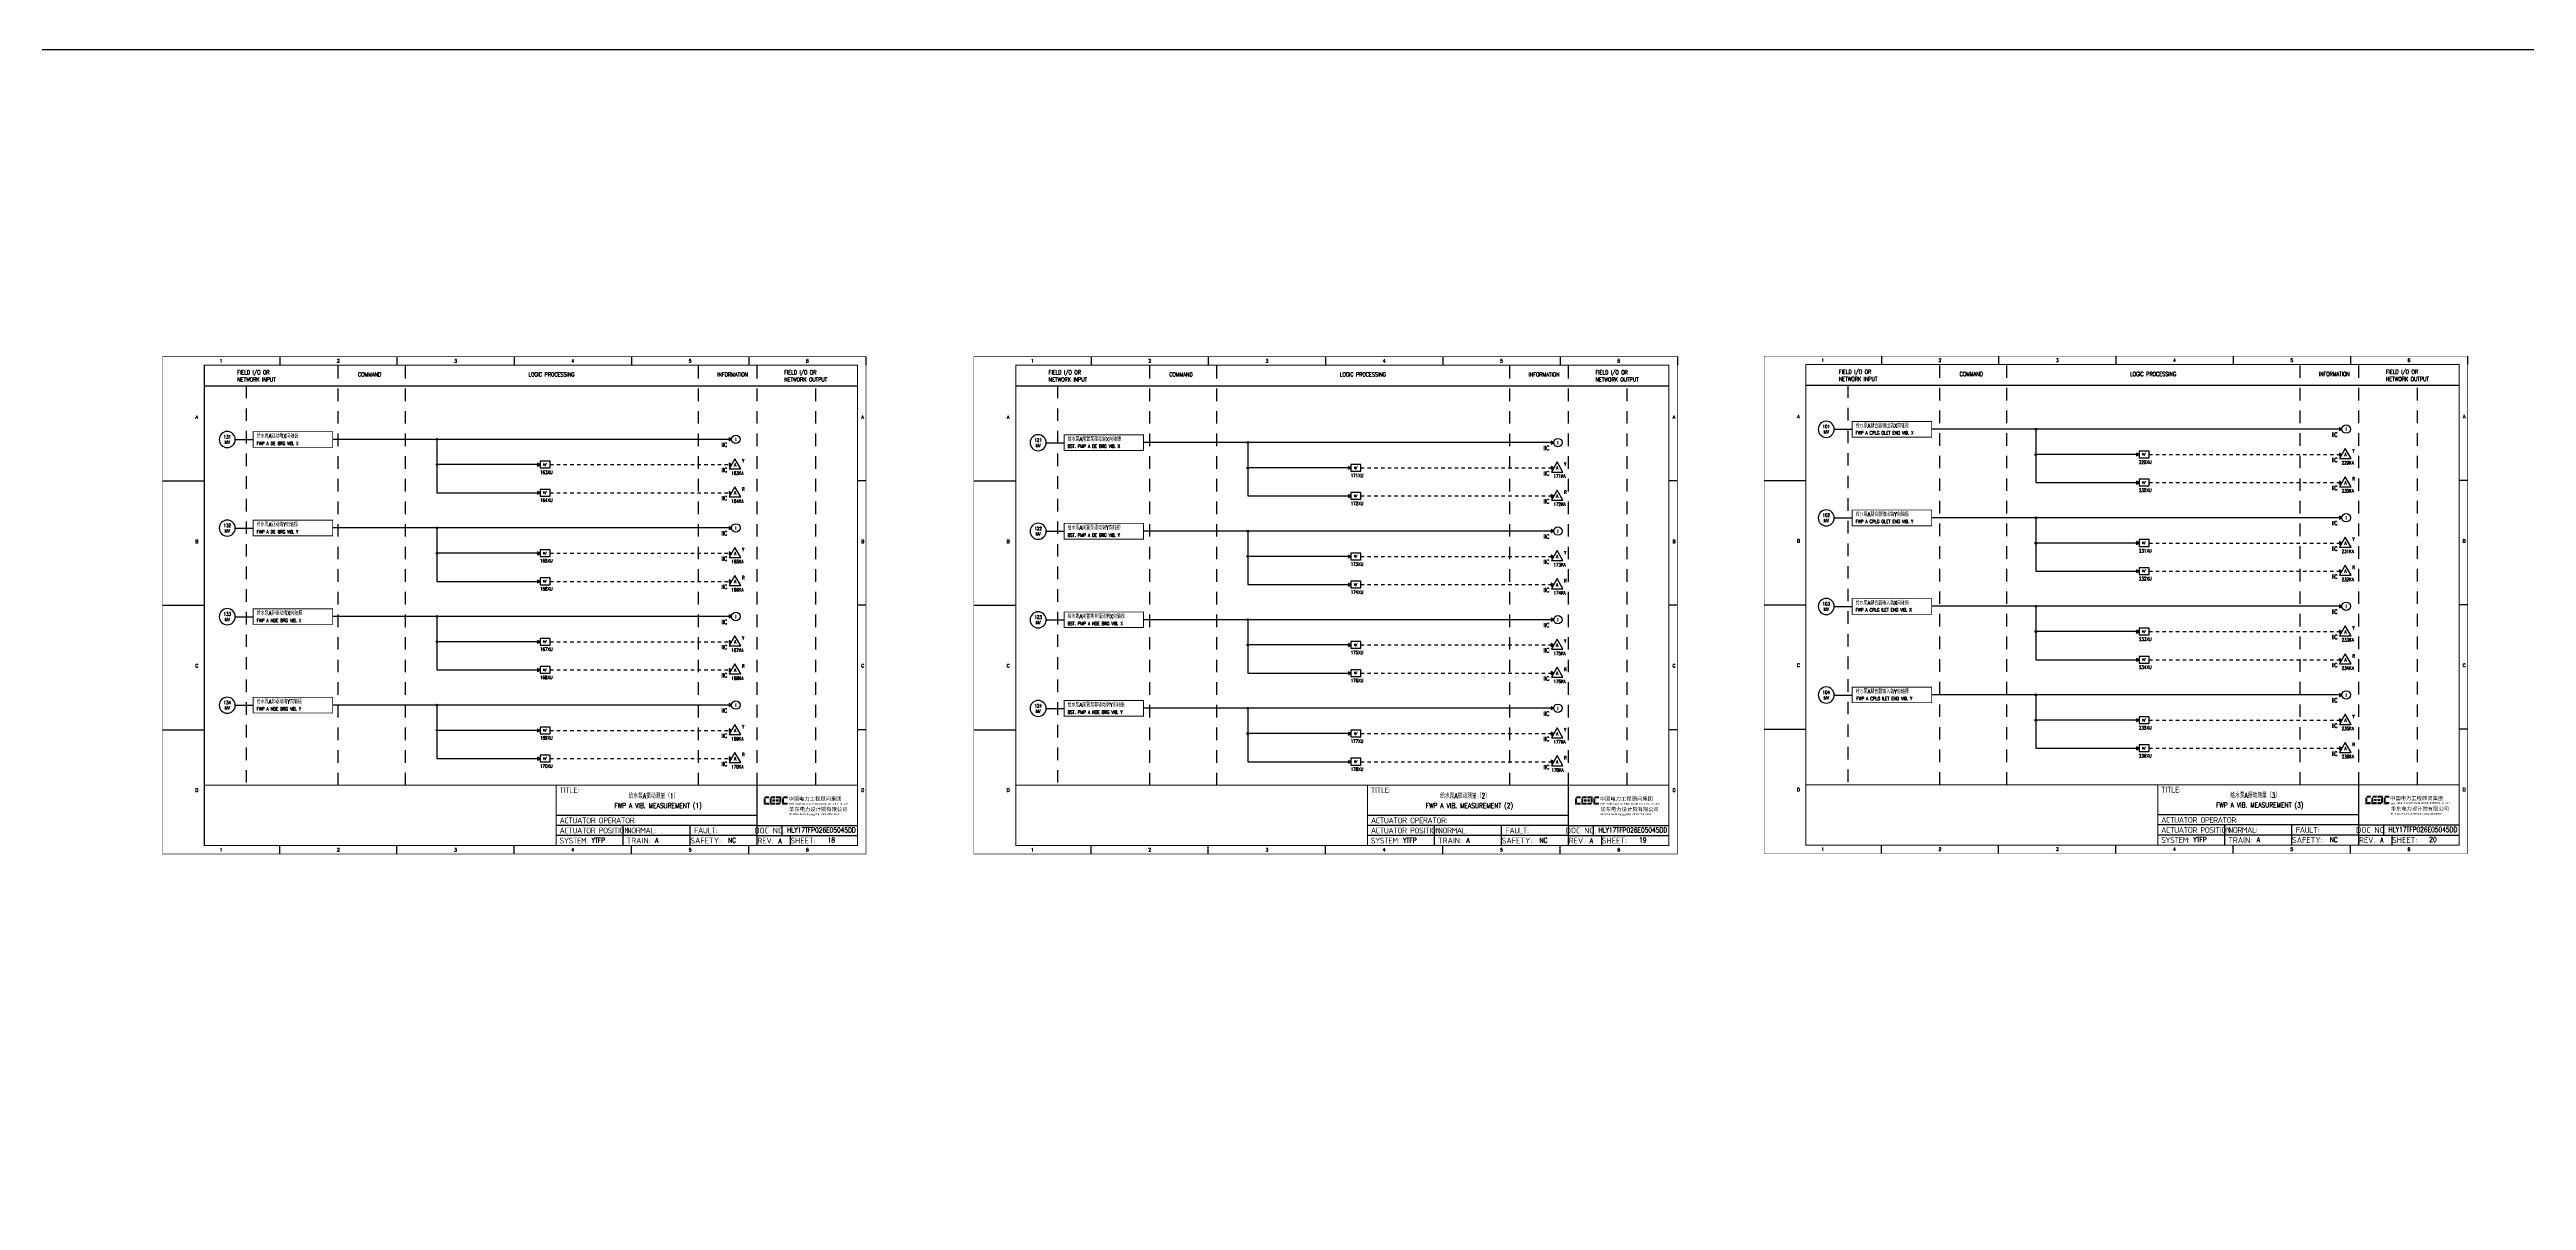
# Model space of a CAD drawing. Header units: millimetres. Extents: x 38833 to 52469, y 29493 to 32647.
# Drawn here: x 45500 to 46979, y 31959 to 32647 of the extents above; entities that cross this region are included whole.
import ezdxf
from ezdxf.enums import TextEntityAlignment as Align

# ---------------------------------------------------------------- set-up
doc = ezdxf.new("R2010")
doc.units = ezdxf.units.MM
for name, pattern in [('D2', [6, 2, -2, 2]), ('DASHED', [0.75, 0.5, -0.25]), ('JIS_02_0.7', [1.35, 0.75, -0.6])]:
    doc.linetypes.add(name, pattern=pattern)
for name, color, linetype in [('BORDER', 1, 'Continuous'), ('INSTRUMENT', 4, 'Continuous'), ('MLINE', 6, 'Continuous'), ('TITLE', 1, 'Continuous'), ('TK', 7, 'Continuous'), ('图框_外框线', 7, 'Continuous'), ('图框_标题栏文字', 6, 'Continuous')]:
    doc.layers.add(name, color=color, linetype=linetype)
doc.styles.add('DANIEL', font='COMPLEX', dxfattribs={"width": 0.7, "bigfont": 'GVFS'})
doc.styles.add('ecepdi', font='simhei.ttf', dxfattribs={"width": 0.9})
doc.styles.get("Standard").update_dxf_attribs({"font": 'romans.shx', "width": 0.7, "bigfont": 'hztxta.shx'})
doc.styles.add('工程字', font='gbenor.shx', dxfattribs={"bigfont": 'gbcbig.shx'})

# ---------------------------------------------------------------- blocks, each defined once
blk = doc.blocks.new('INS00')
at = {"layer": 'INSTRUMENT', "color": 0}
blk.add_lwpolyline([(6, 0, 1), (-6, 0, 1)], format="xyb", close=True, dxfattribs=at)
at = {"layer": 'INSTRUMENT', "flags": 1}
for tag, p in [('INSNAM', (0, 9)), ('INSDGN', (0, -9)), ('INSSUP', (0, -15)), ('INSMAN', (0, -18)), ('INSTYP', (0, -12)), ('INSREM', (0, -21))]:
    blk.add_attdef(tag, text='', height=3, dxfattribs=at).set_placement(p, align=Align.TOP_CENTER)
at = {"layer": 'INSTRUMENT', "width": 0.7}
for tag, p in [('INSIDE', (0, 2)), ('INSSYS', (0, -2))]:
    blk.add_attdef(tag, text='', height=2.5, dxfattribs=at).set_placement(p, align=Align.MIDDLE)
for tag, p in [('INSHH', (6, 3.5)), ('INSL', (6, -3)), ('INSLL', (6, -6))]:
    blk.add_attdef(tag, p, '', height=2.5, dxfattribs=at)
at = {"layer": 'INSTRUMENT', "linetype": 'DASHED', "width": 0.7}
blk.add_attdef('INSH', (6, 0.5), '', height=2.5, dxfattribs=at)
blk = doc.blocks.new('大于')
at = {"layer": 'BORDER'}
blk.add_hatch(color=256, dxfattribs=at).paths.add_polyline_path([(2179, 3748.5), (2177.5, 3749.3), (2177.5, 3747.6)])
for p, q in [((2177, 3748.5), (2179, 3748.5)), ((2185, 3748.5), (2187, 3748.5))]:
    blk.add_line(p, q, dxfattribs=at)
for points in [[(2179, 3748.5), (2177.5, 3749.3), (2177.5, 3747.6)], [(2185, 3750.5), (2179, 3750.5), (2179, 3746.5), (2185, 3746.5)]]:
    blk.add_lwpolyline(points, close=True, dxfattribs=at)
at = {"layer": 'BORDER', "style": 'DANIEL', "width": 0.8}
blk.add_text('H/', height=1.2, dxfattribs=at).set_placement((2181.9, 3748.5), align=Align.MIDDLE)
blk = doc.blocks.new('A$C1E0003F3')
h = blk.add_hatch(color=152)
edge = h.paths.add_edge_path()
edge.add_ellipse((5.2, 4.4), major_axis=(0, 0.211), ratio=0.769231, start_angle=-90, end_angle=0)
edge.add_line((5.2, 4.6), (3.2, 4.6))
edge.add_line((3.2, 4.6), (2.1, 3.4))
edge.add_line((2.1, 3.4), (5.3, 3.4))
edge.add_line((5.3, 3.4), (5.3, 4.4))
h.paths.add_polyline_path([(3.2, 3.2), (2.1, 3.2), (2.1, -0.4), (3.2, 0.9)])
edge = h.paths.add_edge_path()
edge.add_line((5.3, 0.8), (3.3, 0.8))
edge.add_line((3.3, 0.8), (2.1, -0.5))
edge.add_line((2.1, -0.5), (5.2, -0.5))
edge.add_ellipse((5.2, -0.3), major_axis=(0, 0.211), ratio=0.769231, start_angle=180, end_angle=270)
edge.add_line((5.3, -0.3), (5.3, 0.8))
h = blk.add_hatch(color=152)
edge = h.paths.add_edge_path()
edge.add_ellipse((8.8, 4.4), major_axis=(0, 0.211), ratio=0.769231, start_angle=-90, end_angle=0)
edge.add_line((8.8, 4.6), (6.8, 4.6))
edge.add_line((6.8, 4.6), (5.7, 3.4))
edge.add_line((5.7, 3.4), (8.9, 3.4))
edge.add_line((8.9, 3.4), (8.9, 4.4))
h.paths.add_polyline_path([(6.8, 3.2), (5.7, 3.2), (5.7, -0.4), (6.8, 0.9)])
edge = h.paths.add_edge_path()
edge.add_ellipse((8.8, 2.5), major_axis=(0, 0.211), ratio=0.769231, start_angle=-90, end_angle=0)
edge.add_line((8.8, 2.7), (7.2, 2.7))
edge.add_line((7.2, 2.7), (7.2, 1.4))
edge.add_line((7.2, 1.4), (8.8, 1.4))
edge.add_ellipse((8.8, 1.7), major_axis=(0, 0.211), ratio=0.769231, start_angle=180, end_angle=270)
edge.add_line((8.9, 1.7), (8.9, 2.5))
edge = h.paths.add_edge_path()
edge.add_line((8.9, 0.8), (6.9, 0.8))
edge.add_line((6.9, 0.8), (5.7, -0.5))
edge.add_line((5.7, -0.5), (8.8, -0.5))
edge.add_ellipse((8.8, -0.3), major_axis=(0, 0.211), ratio=0.769231, start_angle=180, end_angle=270)
edge.add_line((8.9, -0.3), (8.9, 0.8))
h = blk.add_hatch(color=1)
edge = h.paths.add_edge_path()
edge.add_line((12.5, 4.6), (9.5, 4.6))
edge.add_ellipse((9.5, 4.4), major_axis=(0, 0.211), ratio=0.769231, start_angle=0, end_angle=90)
edge.add_line((9.3, 4.4), (9.3, 3.4))
edge.add_line((9.3, 3.4), (11.3, 3.4))
edge.add_line((11.3, 3.4), (12.5, 4.6))
h.paths.add_polyline_path([(12.6, 4.6), (11.4, 3.2), (11.4, 0.9), (12.6, 0.9)])
edge = h.paths.add_edge_path()
edge.add_line((11, 2.7), (9.5, 2.7))
edge.add_ellipse((9.5, 2.5), major_axis=(0, 0.211), ratio=0.769231, start_angle=0, end_angle=90)
edge.add_line((9.3, 2.5), (9.3, 1.7))
edge.add_ellipse((9.5, 1.7), major_axis=(0, 0.211), ratio=0.769231, start_angle=90, end_angle=180)
edge.add_line((9.5, 1.4), (11, 1.4))
edge.add_line((11, 1.4), (11, 2.7))
h = blk.add_hatch(color=1)
edge = h.paths.add_edge_path()
edge.add_line((12.6, 0.8), (9.3, 0.8))
edge.add_line((9.3, 0.8), (9.3, -0.3))
edge.add_ellipse((9.5, -0.3), major_axis=(0, 0.211), ratio=0.769231, start_angle=90, end_angle=180)
edge.add_line((9.5, -0.5), (11.4, -0.5))
edge.add_line((11.4, -0.5), (12.6, 0.8))
h = blk.add_hatch(color=152)
edge = h.paths.add_edge_path()
edge.add_ellipse((16.1, 4.4), major_axis=(0, 0.211), ratio=0.769231, start_angle=-90, end_angle=0)
edge.add_line((16.1, 4.6), (14.1, 4.6))
edge.add_line((14.1, 4.6), (13, 3.4))
edge.add_line((13, 3.4), (16.3, 3.4))
edge.add_line((16.3, 3.4), (16.3, 4.4))
h.paths.add_polyline_path([(14.1, 3.2), (13, 3.2), (13, -0.4), (14.1, 0.9)])
edge = h.paths.add_edge_path()
edge.add_line((16.3, 0.8), (14.2, 0.8))
edge.add_line((14.2, 0.8), (13, -0.5))
edge.add_line((13, -0.5), (16, -0.5))
edge.add_ellipse((16, -0.1), major_axis=(0, 0.316), ratio=0.769231, start_angle=180, end_angle=270)
edge.add_line((16.3, -0.1), (16.3, 0.8))
at = {"layer": 'TITLE', "color": 7, "style": 'ecepdi'}
for s, p in [('中', (16.9, 1.9)), ('国', (20.1, 2)), ('电', (23.2, 2)), ('力', (26.4, 2)), ('工', (29.5, 1.9)), ('程', (32.7, 2)), ('顾', (35.9, 2)), ('问', (39.1, 1.9)), ('集', (42.3, 2)), ('团', (45.4, 2)), ('华', (17.2, -4.3)), ('东', (20.4, -4.3)), ('电', (23.6, -4.3)), ('力', (26.7, -4.3)), ('设', (29.9, -4.3)), ('计', (33.1, -4.3)), ('院', (36.3, -4.3)), ('有', (39.4, -4.3)), ('限', (42.6, -4.3)), ('公', (45.8, -4.4)), ('司', (48.9, -4.3))]:
    blk.add_text(s, height=2.2, dxfattribs=at).set_placement(p)
at = {"layer": 'TITLE', "color": 7, "style": 'ecepdi', "width": 0.975}
for s, p in [('E', (17.6, 0)), ('A', (18.3, 0)), ('S', (19, 0)), ('T', (19.7, 0)), ('C', (21.1, 0.1)), ('H', (21.8, 0.1)), ('I', (22.5, 0.1)), ('N', (23.2, 0.1)), ('A', (23.9, 0.1)), ('E', (25.4, 0.1)), ('L', (26.1, 0.1)), ('E', (26.8, 0.1)), ('C', (27.5, 0.1)), ('T', (28.2, 0.1)), ('R', (28.9, 0.1)), ('I', (29.6, 0.1)), ('C', (30.3, 0.1)), ('P', (31.6, 0.1)), ('O', (32.3, 0.1)), ('W', (33, 0.1)), ('E', (33.7, 0.1)), ('R', (34.4, 0.1)), ('D', (35.8, 0.1)), ('E', (36.5, 0.1)), ('S', (37.2, 0.1)), ('I', (37.9, 0.1)), ('G', (38.7, 0.1)), ('N', (39.4, 0.1)), ('I', (40.7, 0.1)), ('N', (41.4, 0.1)), ('S', (42.1, 0.1)), ('T', (42.8, 0.1)), ('I', (43.5, 0.1)), ('T', (44.2, 0.1)), ('U', (44.9, 0.1)), ('T', (45.6, 0.1)), ('E', (46.3, 0.1)), ('C', (47.8, 0.1)), ('O', (48.5, 0.1)), ('L', (50.6, 0.1)), ('T', (51.3, 0.1)), ('D', (52, 0.1)), ('OF', (18, -6.2)), ('O', (17.7, -6.2)), ('F', (18.4, -6.2)), ('C', (19.8, -6.2)), ('H', (20.5, -6.2)), ('I', (21.2, -6.2)), ('N', (21.9, -6.2)), ('A', (22.6, -6.2)), ('P', (24, -6.2)), ('O', (24.7, -6.2)), ('W', (25.4, -6.2)), ('E', (26.1, -6.2)), ('R', (26.8, -6.2)), ('E', (28.2, -6.2)), ('N', (28.9, -6.3)), ('G', (29.6, -6.3)), ('I', (30.3, -6.3)), ('N', (31, -6.3)), ('E', (31.7, -6.3)), ('E', (32.4, -6.3)), ('R', (33.1, -6.2)), ('I', (33.8, -6.2)), ('N', (34.5, -6.3)), ('G', (35.2, -6.2)), ('C', (36.6, -6.2)), ('O', (37.3, -6.2)), ('N', (38, -6.2)), ('S', (38.7, -6.2)), ('U', (39.4, -6.2)), ('L', (40.1, -6.2)), ('T', (40.8, -6.2)), ('I', (41.5, -6.2)), ('N', (42.2, -6.2)), ('G', (42.9, -6.2)), ('G', (44.3, -6.2)), ('R', (45, -6.2)), ('O', (45.7, -6.2)), ('U', (46.4, -6.2)), ('P', (47.1, -6.2)), ('.', (49.2, 0.1)), (',', (49.9, 0.1)), ('.', (52.7, 0.1))]:
    blk.add_text(s, height=1, dxfattribs=at).set_placement(p, align=Align.MIDDLE_CENTER)
blk = doc.blocks.new('A$C613255F0')
for p, q in [((70, 297), (70, 292)), ((140, 297), (140, 292)), ((210, 297), (210, 292)), ((280, 297), (280, 292)), ((350, 297), (350, 292)), ((420, 297), (420, 292)), ((0, 222.8), (25, 222.8)), ((420, 222.8), (415, 222.8)), ((0, 148.5), (25, 148.5)), ((420, 148.5), (415, 148.5)), ((0, 74.2), (25, 74.2)), ((420, 74.2), (415, 74.2)), ((70, 0), (70, 5)), ((140, 0), (140, 5)), ((210, 0), (210, 5)), ((280, 0), (280, 5)), ((350, 0), (350, 5))]:
    blk.add_line(p, q)
at = {"layer": 'MLINE', "linetype": 'JIS_02_0.7', "ltscale": 10}
for p, q in [((105, 41), (105, 292)), ((145, 41), (145, 292)), ((320, 41), (320, 292)), ((355, 41), (355, 292)), ((50, 279.6), (50, 41)), ((390, 41), (390, 279.6))]:
    blk.add_line(p, q, dxfattribs=at)
at = {"layer": 'MLINE'}
blk.add_line((25, 279.6), (415, 279.6), dxfattribs=at)
at = {"layer": '图框_外框线'}
for p, q in [((355, 5), (355, 41)), ((355, 23), (235, 23)), ((355, 17), (235, 17)), ((275, 11), (275, 17)), ((315, 11), (315, 17)), ((355, 17), (415, 17)), ((370, 11), (370, 17)), ((355, 11), (235, 11)), ((355, 11), (235, 11)), ((275, 5), (275, 11)), ((315, 5), (315, 11)), ((355, 11), (415, 11)), ((375, 5), (375, 11))]:
    blk.add_line(p, q, dxfattribs=at)
for points, const_width in [([(0, 0), (420, 0), (420, 297), (0, 297)], 0.3), ([(25, 5), (415, 5), (415, 292), (25, 292)], 0.6)]:
    blk.add_lwpolyline(points, close=True, dxfattribs=dict(at, const_width=const_width))
at = {"layer": '图框_外框线', "const_width": 0.6}
blk.add_lwpolyline([(235, 41), (25, 41)], dxfattribs=at)
at = {"layer": '图框_外框线'}
blk.add_lwpolyline([(415, 41, 0.6, 0.6, 0), (235, 41, 0.6, 0.6, 0), (235, 5, 0, 0, 0)], format="xyseb", dxfattribs=at)
blk.add_blockref('A$C1E0003F3', (356.9, 29.9))
at = {"layer": 'MLINE', "char_height": 2.5, "width": 31.896, "attachment_point": 1}
for s, insert in [('FIELD I/O OR', (44.7, 288.9)), ('NETWORK INPUT', (44.7, 284.6)), ('COMMAND', (116.7, 287.6)), ('LOGIC PROCESSING', (218.5, 287.6)), ('INFORMATION', (331.2, 287.6)), ('FIELD I/O OR', (371.2, 288.9)), ('NETWORK OUTPUT', (371.2, 284.6))]:
    blk.add_mtext(s, dxfattribs=dict(at, insert=insert))
at = {"layer": 'TK', "color": 3}
for s, p in [('1', (35, 294.5)), ('2', (105, 294.5)), ('3', (175, 294.5)), ('4', (245, 294.5)), ('5', (315, 294.5)), ('6', (385, 294.5)), ('1', (35, 2.5)), ('2', (105, 2.5)), ('3', (175, 2.5)), ('4', (245, 2.5)), ('5', (315, 2.5)), ('6', (385, 2.5))]:
    blk.add_text(s, height=2, dxfattribs=at).set_placement(p, align=Align.MIDDLE)
for s, p in [('A', (20.5, 259.9)), ('A', (418, 259.9)), ('B', (20.5, 185.6)), ('B', (418, 185.6)), ('C', (20.5, 111.4)), ('C', (418, 111.4)), ('D', (20.5, 37.1)), ('D', (418, 37.1))]:
    blk.add_text(s, height=2, dxfattribs=at).set_placement(p, align=Align.CENTER)
at = {"layer": '图框_标题栏文字', "char_height": 3.5, "style": '工程字'}
for s, insert, width, attachment_point in [('{\\T0.9; TITLE:}', (234.9, 38.1), 14.225, 4), ('{\\T0.9; ACTUATOR OPERATOR:}', (235, 20), 40, 4), ('{\\T0.9; ACTUATOR POSITION}', (235, 14), 45, 4), ('{\\T0.9; NORMAL:}', (275, 14), 18.256, 4), ('{\\T0.9; FAULT:}', (315.4, 14), 15, 4), ('DOC NO.', (362.5, 14), 15, 5), ('{\\T0.9; SYSTEM:}', (235, 8), 17.953, 4), ('{\\T0.9; }TRAIN: ', (275, 8), 17.664, 4), ('SAFETY:', (324.3, 8), 22.399, 5), ('REV.', (360, 8), 10, 5), ('SHEET:', (382.4, 8), 20, 5)]:
    blk.add_mtext(s, dxfattribs=dict(at, insert=insert, width=width, attachment_point=attachment_point))

msp = doc.modelspace()

# ---------------------------------------------------------------- hatches: boundary and pattern name
h = msp.add_hatch(color=256)
edge = h.paths.add_edge_path()
edge.add_arc((45731.2, 32413.9), 0.55, 0, 360)
for points in [[(45907.1, 32413.9), (45905.6, 32414.8), (45905.6, 32413)], [(46868.5, 32420), (46867, 32420.8), (46867, 32419.1)], [(45907.1, 32398.8), (45905.6, 32399.6), (45905.6, 32397.9)], [(46397.9, 32412), (46396.4, 32412.9), (46396.4, 32411.1)], [(46868.5, 32404.8), (46867, 32405.7), (46867, 32404)], [(46397.9, 32396.8), (46396.4, 32397.7), (46396.4, 32396)], [(46868.5, 32388.1), (46867, 32388.9), (46867, 32387.2)], [(45907.1, 32382), (45905.6, 32382.8), (45905.6, 32381.1)], [(46397.9, 32380.1), (46396.4, 32380.9), (46396.4, 32379.2)], [(45907.1, 32361), (45905.6, 32361.9), (45905.6, 32360.1)], [(46397.9, 32359.1), (46396.4, 32360), (46396.4, 32358.2)], [(46868.5, 32367.1), (46867, 32368), (46867, 32366.2)], [(45907.1, 32345.9), (45905.6, 32346.7), (45905.6, 32345)], [(46397.9, 32344), (46396.4, 32344.8), (46396.4, 32343.1)], [(46868.5, 32351.9), (46867, 32352.8), (46867, 32351.1)], [(45907.1, 32329.1), (45905.6, 32330), (45905.6, 32328.2)], [(46397.9, 32327.2), (46396.4, 32328), (46396.4, 32326.3)], [(46868.5, 32335.2), (46867, 32336), (46867, 32334.3)], [(46868.5, 32314.2), (46867, 32315.1), (46867, 32313.3)], [(45907.1, 32308.1), (45905.6, 32309), (45905.6, 32307.3)], [(46397.9, 32306.2), (46396.4, 32307.1), (46396.4, 32305.3)], [(46868.5, 32299.1), (46867, 32299.9), (46867, 32298.2)], [(45907.1, 32293), (45905.6, 32293.8), (45905.6, 32292.1)], [(46397.9, 32291.1), (46396.4, 32291.9), (46396.4, 32290.2)], [(46868.5, 32282.3), (46867, 32283.1), (46867, 32281.4)], [(45907.1, 32276.2), (45905.6, 32277.1), (45905.6, 32275.3)], [(46397.9, 32274.3), (46396.4, 32275.2), (46396.4, 32273.4)], [(45907.1, 32255.2), (45905.6, 32256.1), (45905.6, 32254.4)], [(46397.9, 32253.3), (46396.4, 32254.2), (46396.4, 32252.5)], [(46868.5, 32261.3), (46867, 32262.2), (46867, 32260.4)], [(45907.1, 32240.1), (45905.6, 32241), (45905.6, 32239.2)], [(46397.9, 32238.2), (46396.4, 32239), (46396.4, 32237.3)], [(46868.5, 32246.2), (46867, 32247), (46867, 32245.3)], [(45907.1, 32223.3), (45905.6, 32224.2), (45905.6, 32222.4)], [(46397.9, 32221.4), (46396.4, 32222.3), (46396.4, 32220.5)], [(46868.5, 32229.4), (46867, 32230.3), (46867, 32228.5)]]:
    msp.add_hatch(color=256).paths.add_polyline_path(points)
h = msp.add_hatch(color=256)
edge = h.paths.add_edge_path()
edge.add_arc((46685.8, 32420), 0.55, 0, 360)
h = msp.add_hatch(color=256)
edge = h.paths.add_edge_path()
edge.add_arc((46215.2, 32412), 0.55, 0, 360)
h = msp.add_hatch(color=256)
edge = h.paths.add_edge_path()
edge.add_arc((46685.8, 32404.8), 0.55, 0, 360)
h = msp.add_hatch(color=256)
edge = h.paths.add_edge_path()
edge.add_arc((45731.2, 32398.8), 0.55, 0, 360)
h = msp.add_hatch(color=256)
edge = h.paths.add_edge_path()
edge.add_arc((46215.2, 32396.8), 0.55, 0, 360)
h = msp.add_hatch(color=256)
edge = h.paths.add_edge_path()
edge.add_arc((45731.2, 32361), 0.55, 0, 360)
h = msp.add_hatch(color=256)
edge = h.paths.add_edge_path()
edge.add_arc((46215.2, 32359.1), 0.55, 0, 360)
h = msp.add_hatch(color=256)
edge = h.paths.add_edge_path()
edge.add_arc((46685.8, 32367.1), 0.55, 0, 360)
h = msp.add_hatch(color=256)
edge = h.paths.add_edge_path()
edge.add_arc((45731.2, 32345.9), 0.55, 0, 360)
h = msp.add_hatch(color=256)
edge = h.paths.add_edge_path()
edge.add_arc((46215.2, 32344), 0.55, 0, 360)
h = msp.add_hatch(color=256)
edge = h.paths.add_edge_path()
edge.add_arc((46685.8, 32351.9), 0.55, 0, 360)
h = msp.add_hatch(color=256)
edge = h.paths.add_edge_path()
edge.add_arc((46685.8, 32314.2), 0.55, 0, 360)
h = msp.add_hatch(color=256)
edge = h.paths.add_edge_path()
edge.add_arc((45731.2, 32308.1), 0.55, 0, 360)
h = msp.add_hatch(color=256)
edge = h.paths.add_edge_path()
edge.add_arc((46215.2, 32306.2), 0.55, 0, 360)
h = msp.add_hatch(color=256)
edge = h.paths.add_edge_path()
edge.add_arc((46685.8, 32299.1), 0.55, 0, 360)
h = msp.add_hatch(color=256)
edge = h.paths.add_edge_path()
edge.add_arc((45731.2, 32293), 0.55, 0, 360)
h = msp.add_hatch(color=256)
edge = h.paths.add_edge_path()
edge.add_arc((46215.2, 32291.1), 0.55, 0, 360)
h = msp.add_hatch(color=256)
edge = h.paths.add_edge_path()
edge.add_arc((45731.2, 32255.2), 0.55, 0, 360)
h = msp.add_hatch(color=256)
edge = h.paths.add_edge_path()
edge.add_arc((46215.2, 32253.3), 0.55, 0, 360)
h = msp.add_hatch(color=256)
edge = h.paths.add_edge_path()
edge.add_arc((46685.8, 32261.3), 0.55, 0, 360)
h = msp.add_hatch(color=256)
edge = h.paths.add_edge_path()
edge.add_arc((45731.2, 32240.1), 0.55, 0, 360)
h = msp.add_hatch(color=256)
edge = h.paths.add_edge_path()
edge.add_arc((46215.2, 32238.2), 0.55, 0, 360)
h = msp.add_hatch(color=256)
edge = h.paths.add_edge_path()
edge.add_arc((46685.8, 32246.2), 0.55, 0, 360)

# ---------------------------------------------------------------- linework, layer by layer
for p, q in [((46565.4, 32419.9), (46576.1, 32419.9)), ((46868.5, 32420), (46623.5, 32420)), ((46685.8, 32420), (46685.8, 32388.1)), ((45610.8, 32413.8), (45621.5, 32413.8)), ((45907.1, 32413.9), (45668.9, 32413.9)), ((45731.2, 32413.9), (45731.2, 32382)), ((46094.9, 32411.9), (46105.6, 32411.9)), ((46397.9, 32412), (46153, 32412)), ((46215.2, 32412), (46215.2, 32380.1)), ((46747.4, 32404.8), (46685.8, 32404.8)), ((46753.4, 32404.8), (46754.2, 32404.8)), ((45792.8, 32398.8), (45731.2, 32398.8)), ((45798.8, 32398.8), (45799.6, 32398.8)), ((46276.8, 32396.8), (46215.2, 32396.8)), ((46282.8, 32396.8), (46283.6, 32396.8)), ((46685.8, 32388.1), (46747.4, 32388.1)), ((46753.4, 32388.1), (46754.2, 32388.1)), ((45731.2, 32382), (45792.8, 32382)), ((45798.8, 32382), (45799.6, 32382)), ((46215.2, 32380.1), (46276.8, 32380.1)), ((46282.8, 32380.1), (46283.6, 32380.1)), ((45610.8, 32360.9), (45621.5, 32360.9)), ((45907.1, 32361), (45668.9, 32361)), ((45731.2, 32361), (45731.2, 32329.1)), ((46094.9, 32359), (46105.6, 32359)), ((46397.9, 32359.1), (46153, 32359.1)), ((46215.2, 32359.1), (46215.2, 32327.2)), ((46565.4, 32367), (46576.1, 32367)), ((46868.5, 32367.1), (46623.5, 32367.1)), ((46685.8, 32367.1), (46685.8, 32335.2)), ((45792.8, 32345.9), (45731.2, 32345.9)), ((45798.8, 32345.9), (45799.6, 32345.9)), ((46276.8, 32344), (46215.2, 32344)), ((46282.8, 32344), (46283.6, 32344)), ((46747.4, 32351.9), (46685.8, 32351.9)), ((46753.4, 32351.9), (46754.2, 32351.9)), ((45731.2, 32329.1), (45792.8, 32329.1)), ((45798.8, 32329.1), (45799.6, 32329.1)), ((46215.2, 32327.2), (46276.8, 32327.2)), ((46282.8, 32327.2), (46283.6, 32327.2)), ((46685.8, 32335.2), (46747.4, 32335.2)), ((46753.4, 32335.2), (46754.2, 32335.2)), ((46565.4, 32314.1), (46576.1, 32314.1)), ((46868.5, 32314.2), (46623.5, 32314.2)), ((46685.8, 32314.2), (46685.8, 32282.3)), ((45610.8, 32308), (45621.5, 32308)), ((45907.1, 32308.1), (45668.9, 32308.1)), ((45731.2, 32308.1), (45731.2, 32276.2)), ((46094.9, 32306.1), (46105.6, 32306.1)), ((46397.9, 32306.2), (46153, 32306.2)), ((46215.2, 32306.2), (46215.2, 32274.3)), ((46747.4, 32299.1), (46685.8, 32299.1)), ((46753.4, 32299.1), (46754.2, 32299.1)), ((45792.8, 32293), (45731.2, 32293)), ((45798.8, 32293), (45799.6, 32293)), ((46276.8, 32291.1), (46215.2, 32291.1)), ((46282.8, 32291.1), (46283.6, 32291.1)), ((46685.8, 32282.3), (46747.4, 32282.3)), ((46753.4, 32282.3), (46754.2, 32282.3)), ((45731.2, 32276.2), (45792.8, 32276.2)), ((45798.8, 32276.2), (45799.6, 32276.2)), ((46215.2, 32274.3), (46276.8, 32274.3)), ((46282.8, 32274.3), (46283.6, 32274.3)), ((45610.8, 32255.1), (45621.5, 32255.1)), ((45907.1, 32255.2), (45668.9, 32255.2)), ((45731.2, 32255.2), (45731.2, 32223.3)), ((46094.9, 32253.2), (46105.6, 32253.2)), ((46397.9, 32253.3), (46153, 32253.3)), ((46215.2, 32253.3), (46215.2, 32221.4)), ((46565.4, 32261.2), (46576.1, 32261.2)), ((46868.5, 32261.3), (46623.5, 32261.3)), ((46685.8, 32261.3), (46685.8, 32229.4)), ((45792.8, 32240.1), (45731.2, 32240.1)), ((45798.8, 32240.1), (45799.6, 32240.1)), ((46276.8, 32238.2), (46215.2, 32238.2)), ((46282.8, 32238.2), (46283.6, 32238.2)), ((46747.4, 32246.2), (46685.8, 32246.2)), ((46753.4, 32246.2), (46754.2, 32246.2)), ((45731.2, 32223.3), (45792.8, 32223.3)), ((45798.8, 32223.3), (45799.6, 32223.3)), ((46685.8, 32229.4), (46747.4, 32229.4)), ((46753.4, 32229.4), (46754.2, 32229.4)), ((46215.2, 32221.4), (46276.8, 32221.4)), ((46282.8, 32221.4), (46283.6, 32221.4))]:
    msp.add_line(p, q)
at = {"linetype": 'D2'}
for p, q in [((46753.4, 32404.8), (46868.5, 32404.8)), ((45798.8, 32398.8), (45907.1, 32398.8)), ((46282.8, 32396.8), (46397.9, 32396.8)), ((46753.4, 32388.1), (46868.5, 32388.1)), ((45798.8, 32382), (45907.1, 32382)), ((46282.8, 32380.1), (46397.9, 32380.1)), ((45798.8, 32345.9), (45907.1, 32345.9)), ((46282.8, 32344), (46397.9, 32344)), ((46753.4, 32351.9), (46868.5, 32351.9)), ((45798.8, 32329.1), (45907.1, 32329.1)), ((46282.8, 32327.2), (46397.9, 32327.2)), ((46753.4, 32335.2), (46868.5, 32335.2)), ((46753.4, 32299.1), (46868.5, 32299.1)), ((45798.8, 32293), (45907.1, 32293)), ((46282.8, 32291.1), (46397.9, 32291.1)), ((46753.4, 32282.3), (46868.5, 32282.3)), ((45798.8, 32276.2), (45907.1, 32276.2)), ((46282.8, 32274.3), (46397.9, 32274.3)), ((45798.8, 32240.1), (45907.1, 32240.1)), ((46282.8, 32238.2), (46397.9, 32238.2)), ((46753.4, 32246.2), (46868.5, 32246.2)), ((45798.8, 32223.3), (45907.1, 32223.3)), ((46753.4, 32229.4), (46868.5, 32229.4)), ((46282.8, 32221.4), (46397.9, 32221.4))]:
    msp.add_line(p, q, dxfattribs=at)
for points in [[(39417.5, 32646.7), (50497.5, 32646.7), (50497.5, 29493.1), (39417.5, 29493.1)], [(45907.1, 32413.9), (45905.6, 32414.8), (45905.6, 32413)], [(46868.5, 32420), (46867, 32420.8), (46867, 32419.1)], [(45907.1, 32398.8), (45905.6, 32399.6), (45905.6, 32397.9)], [(46397.9, 32412), (46396.4, 32412.9), (46396.4, 32411.1)], [(46868.5, 32404.8), (46867, 32405.7), (46867, 32404)], [(46397.9, 32396.8), (46396.4, 32397.7), (46396.4, 32396)], [(46868.5, 32388.1), (46867, 32388.9), (46867, 32387.2)], [(45907.1, 32382), (45905.6, 32382.8), (45905.6, 32381.1)], [(46397.9, 32380.1), (46396.4, 32380.9), (46396.4, 32379.2)], [(45907.1, 32361), (45905.6, 32361.9), (45905.6, 32360.1)], [(46397.9, 32359.1), (46396.4, 32360), (46396.4, 32358.2)], [(46868.5, 32367.1), (46867, 32368), (46867, 32366.2)], [(45907.1, 32345.9), (45905.6, 32346.7), (45905.6, 32345)], [(46397.9, 32344), (46396.4, 32344.8), (46396.4, 32343.1)], [(46868.5, 32351.9), (46867, 32352.8), (46867, 32351.1)], [(45907.1, 32329.1), (45905.6, 32330), (45905.6, 32328.2)], [(46397.9, 32327.2), (46396.4, 32328), (46396.4, 32326.3)], [(46868.5, 32335.2), (46867, 32336), (46867, 32334.3)], [(46868.5, 32314.2), (46867, 32315.1), (46867, 32313.3)], [(45907.1, 32308.1), (45905.6, 32309), (45905.6, 32307.3)], [(46397.9, 32306.2), (46396.4, 32307.1), (46396.4, 32305.3)], [(46868.5, 32299.1), (46867, 32299.9), (46867, 32298.2)], [(45907.1, 32293), (45905.6, 32293.8), (45905.6, 32292.1)], [(46397.9, 32291.1), (46396.4, 32291.9), (46396.4, 32290.2)], [(46868.5, 32282.3), (46867, 32283.1), (46867, 32281.4)], [(45907.1, 32276.2), (45905.6, 32277.1), (45905.6, 32275.3)], [(46397.9, 32274.3), (46396.4, 32275.2), (46396.4, 32273.4)], [(45907.1, 32255.2), (45905.6, 32256.1), (45905.6, 32254.4)], [(46397.9, 32253.3), (46396.4, 32254.2), (46396.4, 32252.5)], [(46868.5, 32261.3), (46867, 32262.2), (46867, 32260.4)], [(45907.1, 32240.1), (45905.6, 32241), (45905.6, 32239.2)], [(46397.9, 32238.2), (46396.4, 32239), (46396.4, 32237.3)], [(46868.5, 32246.2), (46867, 32247), (46867, 32245.3)], [(45907.1, 32223.3), (45905.6, 32224.2), (45905.6, 32222.4)], [(46397.9, 32221.4), (46396.4, 32222.3), (46396.4, 32220.5)], [(46868.5, 32229.4), (46867, 32230.3), (46867, 32228.5)]]:
    msp.add_lwpolyline(points, close=True)
at = {"const_width": 0.5}
for points in [[(45621.5, 32418.5), (45668.9, 32418.5), (45668.9, 32409.1), (45621.5, 32409.1), (45621.5, 32418.5)], [(46105.6, 32416.6), (46153, 32416.6), (46153, 32407.2), (46105.6, 32407.2), (46105.6, 32416.6)], [(46576.1, 32424.6), (46623.5, 32424.6), (46623.5, 32415.2), (46576.1, 32415.2), (46576.1, 32424.6)], [(46576.1, 32371.7), (46623.5, 32371.7), (46623.5, 32362.3), (46576.1, 32362.3), (46576.1, 32371.7)], [(45621.5, 32365.6), (45668.9, 32365.6), (45668.9, 32356.3), (45621.5, 32356.3), (45621.5, 32365.6)], [(46105.6, 32363.7), (46153, 32363.7), (46153, 32354.3), (46105.6, 32354.3), (46105.6, 32363.7)], [(45621.5, 32312.7), (45668.9, 32312.7), (45668.9, 32303.4), (45621.5, 32303.4), (45621.5, 32312.7)], [(46105.6, 32310.8), (46153, 32310.8), (46153, 32301.5), (46105.6, 32301.5), (46105.6, 32310.8)], [(46576.1, 32318.8), (46623.5, 32318.8), (46623.5, 32309.4), (46576.1, 32309.4), (46576.1, 32318.8)], [(45621.5, 32259.8), (45668.9, 32259.8), (45668.9, 32250.5), (45621.5, 32250.5), (45621.5, 32259.8)], [(46105.6, 32257.9), (46153, 32257.9), (46153, 32248.6), (46105.6, 32248.6), (46105.6, 32257.9)], [(46576.1, 32265.9), (46623.5, 32265.9), (46623.5, 32256.6), (46576.1, 32256.6), (46576.1, 32265.9)]]:
    msp.add_lwpolyline(points, dxfattribs=at)
at = {"color": 1}
for points in [[(45912.5, 32396.3), (45909.1, 32402.3), (45905.6, 32396.3)], [(46403.4, 32394.4), (46399.9, 32400.4), (46396.5, 32394.4)], [(46873.9, 32402.4), (46870.5, 32408.4), (46867, 32402.4)], [(45912.5, 32379.5), (45909.1, 32385.5), (45905.6, 32379.5)], [(46873.9, 32385.6), (46870.5, 32391.6), (46867, 32385.6)], [(46403.4, 32377.6), (46399.9, 32383.6), (46396.5, 32377.6)], [(46873.9, 32349.5), (46870.5, 32355.5), (46867, 32349.5)], [(45912.5, 32343.4), (45909.1, 32349.4), (45905.6, 32343.4)], [(46403.4, 32341.5), (46399.9, 32347.5), (46396.5, 32341.5)], [(45912.5, 32326.6), (45909.1, 32332.6), (45905.6, 32326.6)], [(46403.4, 32324.7), (46399.9, 32330.7), (46396.5, 32324.7)], [(46873.9, 32332.7), (46870.5, 32338.7), (46867, 32332.7)], [(45912.5, 32290.5), (45909.1, 32296.5), (45905.6, 32290.5)], [(46873.9, 32296.6), (46870.5, 32302.6), (46867, 32296.6)], [(46403.4, 32288.6), (46399.9, 32294.6), (46396.5, 32288.6)], [(46873.9, 32279.8), (46870.5, 32285.8), (46867, 32279.8)], [(45912.5, 32273.8), (45909.1, 32279.8), (45905.6, 32273.8)], [(46403.4, 32271.8), (46399.9, 32277.8), (46396.5, 32271.8)], [(45912.5, 32237.6), (45909.1, 32243.6), (45905.6, 32237.6)], [(46403.4, 32235.7), (46399.9, 32241.7), (46396.5, 32235.7)], [(46873.9, 32243.7), (46870.5, 32249.7), (46867, 32243.7)], [(45912.5, 32220.9), (45909.1, 32226.9), (45905.6, 32220.9)], [(46403.4, 32219), (46399.9, 32225), (46396.5, 32219)], [(46873.9, 32226.9), (46870.5, 32232.9), (46867, 32226.9)]]:
    msp.add_lwpolyline(points, close=True, dxfattribs=at)
for centre, radius in [((45731.2, 32413.9), 0.55), ((45909.6, 32413.9), 2.5), ((46400.4, 32412), 2.5), ((46685.8, 32420), 0.55), ((46871, 32420), 2.5), ((46215.2, 32412), 0.55), ((46685.8, 32404.8), 0.55), ((45731.2, 32398.8), 0.55), ((46215.2, 32396.8), 0.55), ((45731.2, 32361), 0.55), ((45909.6, 32361), 2.5), ((46215.2, 32359.1), 0.55), ((46400.4, 32359.1), 2.5), ((46685.8, 32367.1), 0.55), ((46871, 32367.1), 2.5), ((45731.2, 32345.9), 0.55), ((46215.2, 32344), 0.55), ((46685.8, 32351.9), 0.55), ((46685.8, 32314.2), 0.55), ((46871, 32314.2), 2.5), ((45731.2, 32308.1), 0.55), ((45909.6, 32308.1), 2.5), ((46215.2, 32306.2), 0.55), ((46400.4, 32306.2), 2.5), ((46685.8, 32299.1), 0.55), ((45731.2, 32293), 0.55), ((46215.2, 32291.1), 0.55), ((45731.2, 32255.2), 0.55), ((45909.6, 32255.2), 2.5), ((46215.2, 32253.3), 0.55), ((46400.4, 32253.3), 2.5), ((46685.8, 32261.3), 0.55), ((46871, 32261.3), 2.5), ((45731.2, 32240.1), 0.55), ((46215.2, 32238.2), 0.55), ((46685.8, 32246.2), 0.55)]:
    msp.add_circle(centre, radius)

# ---------------------------------------------------------------- block references
for name, p in [('A$C613255F0', (45567.3, 32166.3)), ('A$C613255F0', (46051.7, 32166.3)), ('A$C613255F0', (46523.5, 32166.6)), ('大于', (43613.8, 28650.3)), ('大于', (44568.4, 28656.4)), ('大于', (44097.8, 28648.4)), ('大于', (44568.4, 28639.6)), ('大于', (43613.8, 28633.5)), ('大于', (44097.8, 28631.6)), ('大于', (43613.8, 28597.4)), ('大于', (44097.8, 28595.5)), ('大于', (44568.4, 28603.5)), ('大于', (43613.8, 28580.6)), ('大于', (44097.8, 28578.7)), ('大于', (44568.4, 28586.7)), ('大于', (44568.4, 28550.6)), ('大于', (43613.8, 28544.5)), ('大于', (44097.8, 28542.6)), ('大于', (44568.4, 28533.8)), ('大于', (43613.8, 28527.7)), ('大于', (44097.8, 28525.8)), ('大于', (43613.8, 28491.6)), ('大于', (44097.8, 28489.7)), ('大于', (44568.4, 28497.7)), ('大于', (43613.8, 28474.8)), ('大于', (44097.8, 28472.9)), ('大于', (44568.4, 28480.9))]:
    msp.add_blockref(name, p)
at = {"layer": 'MLINE', "xscale": 0.7999999999992724, "yscale": 0.7999999999992724, "zscale": 0.7999999999992724}
for p, values in [((45606, 32413.8), {'INSIDE': '131', 'INSSYS': 'MV'}), ((46090.1, 32411.9), {'INSIDE': '121', 'INSSYS': 'MV'}), ((46560.6, 32419.9), {'INSIDE': '101', 'INSSYS': 'MV'}), ((46560.6, 32367), {'INSIDE': '102', 'INSSYS': 'MV'}), ((45606, 32360.9), {'INSIDE': '132', 'INSSYS': 'MV'}), ((46090.1, 32359), {'INSIDE': '122', 'INSSYS': 'MV'}), ((45606, 32308), {'INSIDE': '133', 'INSSYS': 'MV'}), ((46090.1, 32306.1), {'INSIDE': '123', 'INSSYS': 'MV'}), ((46560.6, 32314.1), {'INSIDE': '103', 'INSSYS': 'MV'}), ((45606, 32255.1), {'INSIDE': '134', 'INSSYS': 'MV'}), ((46090.1, 32253.2), {'INSIDE': '124', 'INSSYS': 'MV'}), ((46560.6, 32261.2), {'INSIDE': '104', 'INSSYS': 'MV'})]:
    msp.add_blockref('INS00', p, dxfattribs=at).add_auto_attribs(values)

# ---------------------------------------------------------------- texts
at = {"width": 0.7}
for p in [(45909.6, 32412.8), (46871, 32418.9), (46400.4, 32410.9), (45909.6, 32359.9), (46400.4, 32358), (46871, 32366), (46871, 32313.1), (45909.6, 32307), (46400.4, 32305.1), (45909.6, 32254.1), (46400.4, 32252.2), (46871, 32260.2)]:
    msp.add_text('I', height=2, dxfattribs=at).set_placement(p, align=Align.CENTER)
at = {"color": 1, "width": 0.7}
for p in [(45909.2, 32397.7), (46870.6, 32403.8), (46400, 32395.8), (46870.6, 32387), (45909.2, 32380.9), (46400, 32379), (45909.2, 32344.8), (46400, 32342.9), (46870.6, 32350.9), (45909.2, 32328), (46400, 32326.1), (46870.6, 32334.1), (46870.6, 32298), (45909.2, 32291.9), (46400, 32290), (46870.6, 32281.2), (45909.2, 32275.1), (46400, 32273.2), (45909.2, 32239), (46400, 32237.1), (46870.6, 32245.1), (45909.2, 32222.2), (46400, 32220.3), (46870.6, 32228.3)]:
    msp.add_text('A', height=2, dxfattribs=at).set_placement(p, align=Align.CENTER)
at = {"attachment_point": 1}
for s, insert, char_height, width in [('给水泵A驱动端X向轴振', (45623.6, 32417.2), 2.5, 73.007), ('给水泵A前置泵驱动端X向轴振', (46107.7, 32415.3), 2.5, 73.007), ('给水泵A耦合器输出端X向轴振 ', (46578.2, 32423.3), 2.5, 73.007), ('FWP A CPLG OLET END VIB. X', (46578.2, 32418.8), 2, 73.007), ('IIC', (46862.5, 32418), 2.5, 4.504), ('FWP A DE BRG VIB. X', (45623.6, 32412.5), 2, 73.007), ('IIC', (45901.1, 32411.9), 2.5, 4.504), ('Y', (45913.3, 32402), 2, 73.007), ('BST. PMP A DE BRG VIB. X', (46107.7, 32410.8), 2, 73.007), ('IIC', (46391.9, 32410), 2.5, 4.504), ('Y', (46404.1, 32400.1), 2, 73.007), ('229XU', (46747.3, 32401.3), 2, 11.17), ('IIC', (46862.5, 32402.8), 2.5, 4.504), ('229KA', (46868.3, 32400.9), 2, 73.007), ('Y', (46874.7, 32408.1), 2, 73.007), ('163XU', (45792.7, 32395.2), 2, 11.17), ('IIC', (45901.1, 32396.8), 2.5, 4.504), ('163KA', (45906.9, 32394.8), 2, 73.007), ('R', (45913.3, 32385.2), 2, 73.007), ('171XU', (46276.7, 32393.3), 2, 11.17), ('IIC', (46391.9, 32394.8), 2.5, 4.504), ('171KA', (46397.8, 32392.9), 2, 73.007), ('IIC', (46862.5, 32386.1), 2.5, 4.504), ('R', (46874.7, 32391.3), 2, 73.007), ('164XU', (45792.7, 32378.5), 2, 11.17), ('IIC', (45901.1, 32380), 2.5, 4.504), ('164KA', (45906.9, 32378), 2, 73.007), ('172XU', (46276.7, 32376.6), 2, 11.17), ('IIC', (46391.9, 32378.1), 2.5, 4.504), ('172KA', (46397.8, 32376.1), 2, 73.007), ('R', (46404.1, 32383.3), 2, 73.007), ('给水泵A耦合器输出端Y向轴振', (46578.2, 32370.4), 2.5, 73.007), ('230XU', (46747.3, 32384.5), 2, 11.17), ('230KA', (46868.3, 32384.1), 2, 73.007), ('给水泵A驱动端Y向轴振', (45623.6, 32364.3), 2.5, 73.007), ('FWP A DE BRG VIB. Y', (45623.6, 32359.7), 2, 73.007), ('IIC', (45901.1, 32359), 2.5, 4.504), ('给水泵A前置泵驱动端Y向轴振', (46107.7, 32362.4), 2.5, 73.007), ('BST. PMP A DE BRG VIB. Y', (46107.7, 32357.7), 2, 73.007), ('IIC', (46391.9, 32357.1), 2.5, 4.504), ('FWP A CPLG OLET END VIB. Y', (46578.2, 32365.9), 2, 73.007), ('IIC', (46862.5, 32365.1), 2.5, 4.504), ('Y', (46874.7, 32355.2), 2, 73.007), ('165XU', (45792.7, 32342.4), 2, 11.17), ('IIC', (45901.1, 32343.9), 2.5, 4.504), ('165KA', (45906.9, 32341.9), 2, 73.007), ('Y', (45913.3, 32349.1), 2, 73.007), ('173XU', (46276.7, 32340.4), 2, 11.17), ('IIC', (46391.9, 32342), 2.5, 4.504), ('Y', (46404.1, 32347.2), 2, 73.007), ('231XU', (46747.3, 32348.4), 2, 11.17), ('IIC', (46862.5, 32349.9), 2.5, 4.504), ('231KA', (46868.3, 32348), 2, 73.007), ('166XU', (45792.7, 32325.6), 2, 11.17), ('IIC', (45901.1, 32327.1), 2.5, 4.504), ('R', (45913.3, 32332.3), 2, 73.007), ('173KA', (46397.8, 32340), 2, 73.007), ('R', (46404.1, 32330.4), 2, 73.007), ('232XU', (46747.3, 32331.7), 2, 11.17), ('IIC', (46862.5, 32333.2), 2.5, 4.504), ('232KA', (46868.3, 32331.2), 2, 73.007), ('R', (46874.7, 32338.4), 2, 73.007), ('给水泵A非驱动端X向轴振', (45623.6, 32311.4), 2.5, 73.007), ('166KA', (45906.9, 32325.1), 2, 73.007), ('174XU', (46276.7, 32323.7), 2, 11.17), ('IIC', (46391.9, 32325.2), 2.5, 4.504), ('174KA', (46397.8, 32323.2), 2, 73.007), ('给水泵A耦合器输入端X向轴振', (46578.2, 32317.5), 2.5, 73.007), ('FWP A CPLG ILET END VIB. X', (46578.2, 32313), 2, 73.007), ('IIC', (46862.5, 32312.2), 2.5, 4.504), ('FWP A NDE BRG VIB. X', (45623.6, 32306.8), 2, 73.007), ('IIC', (45901.1, 32306.1), 2.5, 4.504), ('Y', (45913.3, 32296.2), 2, 73.007), ('给水泵A前置泵非驱动端X向轴振', (46107.7, 32309.5), 2.5, 73.007), ('BST. PMP A NDE BRG VIB. X', (46107.7, 32304.9), 2, 73.007), ('IIC', (46391.9, 32304.2), 2.5, 4.504), ('IIC', (46862.5, 32297.1), 2.5, 4.504), ('Y', (46874.7, 32302.3), 2, 73.007), ('167XU', (45792.7, 32289.5), 2, 11.17), ('IIC', (45901.1, 32291), 2.5, 4.504), ('167KA', (45906.9, 32289), 2, 73.007), ('175XU', (46276.7, 32287.6), 2, 11.17), ('IIC', (46391.9, 32289.1), 2.5, 4.504), ('175KA', (46397.8, 32287.1), 2, 73.007), ('Y', (46404.1, 32294.3), 2, 73.007), ('233XU', (46747.3, 32295.5), 2, 11.17), ('233KA', (46868.3, 32295.1), 2, 73.007), ('R', (46874.7, 32285.5), 2, 73.007), ('168XU', (45792.7, 32272.7), 2, 11.17), ('IIC', (45901.1, 32274.2), 2.5, 4.504), ('168KA', (45906.9, 32272.2), 2, 73.007), ('R', (45913.3, 32279.4), 2, 73.007), ('176XU', (46276.7, 32270.8), 2, 11.17), ('IIC', (46391.9, 32272.3), 2.5, 4.504), ('176KA', (46397.8, 32270.3), 2, 73.007), ('R', (46404.1, 32277.5), 2, 73.007), ('234XU', (46747.3, 32278.8), 2, 11.17), ('IIC', (46862.5, 32280.3), 2.5, 4.504), ('234KA', (46868.3, 32278.3), 2, 73.007), ('给水泵A非驱动端Y向轴振', (45623.6, 32258.5), 2.5, 73.007), ('FWP A NDE BRG VIB. Y', (45623.6, 32253.9), 2, 73.007), ('IIC', (45901.1, 32253.2), 2.5, 4.504), ('给水泵A前置泵非驱动端Y向轴振', (46107.7, 32256.6), 2.5, 73.007), ('BST. PMP A NDE BRG VIB. Y', (46107.7, 32252), 2, 73.007), ('给水泵A耦合器输入端Y向轴振', (46578.2, 32264.6), 2.5, 73.007), ('FWP A CPLG ILET END VIB. Y', (46578.6, 32260.1), 2, 73.007), ('IIC', (46862.5, 32259.3), 2.5, 4.504), ('IIC', (45901.1, 32238.1), 2.5, 4.504), ('Y', (45913.3, 32243.3), 2, 73.007), ('IIC', (46391.9, 32251.3), 2.5, 4.504), ('Y', (46404.1, 32241.4), 2, 73.007), ('235XU', (46747.3, 32242.7), 2, 11.17), ('IIC', (46862.5, 32244.2), 2.5, 4.504), ('235KA', (46868.3, 32242.2), 2, 73.007), ('Y', (46874.7, 32249.4), 2, 73.007), ('169XU', (45792.7, 32236.6), 2, 11.17), ('169KA', (45906.9, 32236.1), 2, 73.007), ('R', (45913.3, 32226.6), 2, 73.007), ('177XU', (46276.7, 32234.7), 2, 11.17), ('IIC', (46391.9, 32236.2), 2.5, 4.504), ('177KA', (46397.8, 32234.2), 2, 73.007), ('R', (46404.1, 32224.6), 2, 73.007), ('236XU', (46747.3, 32225.9), 2, 11.17), ('IIC', (46862.5, 32227.4), 2.5, 4.504), ('236KA', (46868.3, 32225.4), 2, 73.007), ('R', (46874.7, 32232.6), 2, 73.007), ('170XU', (45792.7, 32219.8), 2, 11.17), ('IIC', (45901.1, 32221.3), 2.5, 4.504), ('170KA', (45906.9, 32219.4), 2, 73.007), ('178XU', (46276.7, 32217.9), 2, 11.17), ('IIC', (46391.9, 32219.4), 2.5, 4.504), ('178KA', (46396.6, 32217.4), 2, 73.007), ('FWP A VIB. MEASUREMENT (1)', (45837.1, 32196.7), 3, 74.019), ('给水泵A振动测量（1）', (45845.6, 32202.5), 3, 57.127), ('FWP A VIB. MEASUREMENT (2)', (46321.5, 32196.7), 3, 74.019), ('给水泵A振动测量（2）', (46330.1, 32202.5), 3, 57.127), ('FWP A VIB. MEASUREMENT (3)', (46793.3, 32197), 3, 74.019), ('给水泵A振动测量（3）', (46801.8, 32202.8), 3, 57.127), ('YTFP', (45823.5, 32176), 3, 8.598), ('A', (45861.4, 32176), 3, 4.847), ('NC', (45905, 32176), 3, 4.847), ('A', (45935, 32175.6), 3, 8.598), ('YTFP', (46308, 32176), 3, 8.598), ('A', (46345.8, 32176), 3, 4.847), ('NC', (46389.4, 32176), 3, 4.847), ('A', (46419.4, 32175.7), 3, 8.598), ('YTFP', (46779.7, 32176.3), 3, 8.598), ('A', (46817.6, 32176.3), 3, 4.847), ('NC', (46861.2, 32176.3), 3, 4.847), ('A', (46891.3, 32176.1), 3, 8.598)]:
    msp.add_mtext(s, dxfattribs=dict(at, insert=insert, char_height=char_height, width=width))
at = {"width": 0.7}
for tag, p, s in [('HLY17TFP026E05045DD', (45940.2, 32179.1), ''), ('HLY17TFP026E05045DD', (46424.6, 32179.1), ''), ('HLY17TFP026E05045DD', (46896.3, 32179.4), ''), ('18', (45964.4, 32173.1), '1'), ('19', (46448.9, 32173.1), '1'), ('20', (46920.6, 32173.4), '1')]:
    msp.add_attdef(tag, p, s, height=3, dxfattribs=at)

doc.saveas('drawing.dxf')
